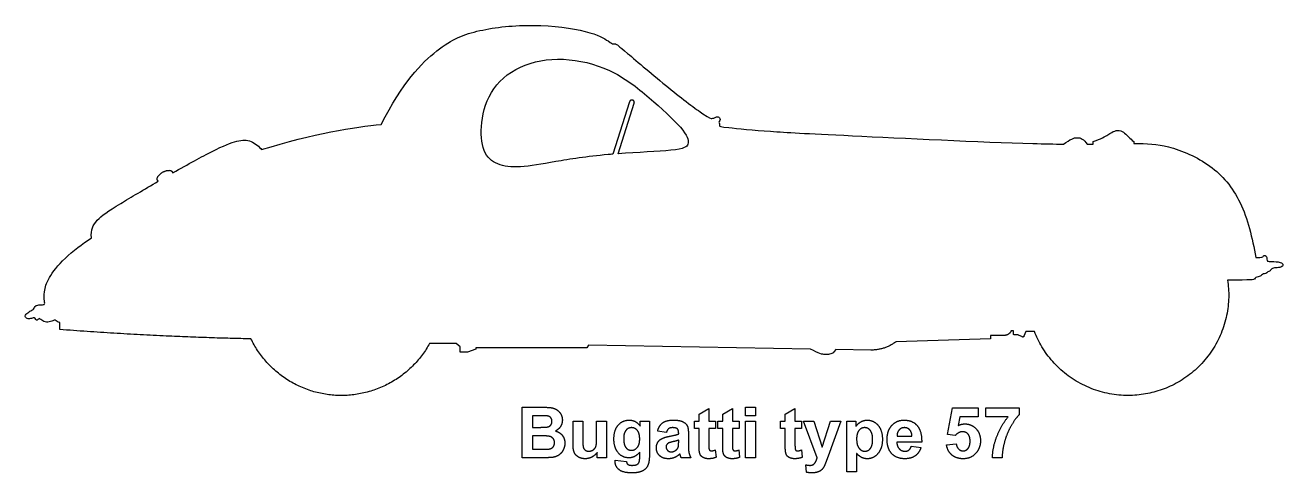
# Model space of a CAD drawing. Header units: millimetres. Extents: x -155 to 163, y -128 to 149.
# Drawn here: x 95.2 to 162.7, y 13 to 37 of the extents above; entities that cross this region are included whole.
import ezdxf

# ---------------------------------------------------------------- set-up
doc = ezdxf.new("R2010")
doc.units = ezdxf.units.MM
doc.header["$MEASUREMENT"] = 0
doc.layers.add('Layer 03', color=5, linetype='Continuous')

msp = doc.modelspace()

# ---------------------------------------------------------------- linework, layer by layer
at = {"layer": 'Layer 03'}
for p, q in [((127.611, 32.915), (126.72, 30.094)), ((127, 30.115), (127.86, 32.837)), ((152.509, 30.632), (152.509, 30.768)), ((154.677, 30.768), (154.677, 30.675)), ((103.052, 29.149), (103.086, 29.09)), ((102.3, 28.637), (102.266, 28.696)), ((97.013, 20.666), (97.013, 21.039)), ((147.738, 20.354), (146.987, 20.354)), ((146.987, 20.354), (146.987, 20.168)), ((148.223, 20.603), (148.094, 20.603)), ((148.223, 20.437), (148.223, 20.603)), ((148.462, 20.375), (148.285, 20.375)), ((148.701, 20.27), (148.488, 20.37)), ((148.88, 20.566), (148.785, 20.305)), ((149.343, 20.566), (148.88, 20.566)), ((118.295, 19.925), (116.876, 19.925)), ((118.52, 19.736), (118.295, 19.925)), ((118.52, 19.446), (118.52, 19.736)), ((119.358, 19.606), (118.916, 19.446)), ((125.319, 19.693), (119.358, 19.693)), ((119.358, 19.693), (119.358, 19.606)), ((125.409, 19.821), (125.319, 19.693)), ((137.325, 19.621), (125.409, 19.821)), ((140.555, 19.566), (138.685, 19.598)), ((146.987, 20.168), (141.915, 20.013)), ((118.916, 19.446), (118.52, 19.446)), ((121.841, 13.773), (121.841, 16.491)), ((121.841, 16.491), (122.936, 16.491)), ((131.344, 16.119), (131.867, 16.423)), ((131.867, 16.423), (131.867, 15.748)), ((132.609, 16.119), (133.133, 16.423)), ((133.133, 16.423), (133.133, 15.748)), ((133.841, 16.035), (133.841, 16.491)), ((133.841, 16.491), (134.365, 16.491)), ((134.365, 16.491), (134.365, 16.035)), ((135.968, 16.119), (136.491, 16.423)), ((136.491, 16.423), (136.491, 15.748)), ((144.677, 15.034), (144.947, 16.457)), ((144.947, 16.457), (146.331, 16.457)), ((146.331, 16.457), (146.331, 15.968)), ((146.737, 15.968), (146.737, 16.457)), ((146.737, 16.457), (148.526, 16.457)), ((148.526, 16.457), (148.526, 16.086)), ((122.709, 16.035), (122.398, 16.035)), ((122.398, 16.035), (122.398, 15.411)), ((124.575, 14.495), (124.575, 15.748)), ((124.575, 15.748), (125.099, 15.748)), ((125.099, 15.748), (125.099, 14.841)), ((125.841, 14.916), (125.841, 15.748)), ((125.841, 15.748), (126.364, 15.748)), ((126.364, 15.748), (126.364, 13.773)), ((128.187, 15.473), (128.187, 15.748)), ((128.187, 15.748), (128.677, 15.748)), ((128.677, 15.748), (128.677, 13.97)), ((131.09, 15.343), (131.09, 15.748)), ((131.09, 15.748), (131.344, 15.748)), ((131.344, 15.748), (131.344, 16.119)), ((131.867, 15.748), (132.221, 15.748)), ((132.221, 15.748), (132.221, 15.343)), ((132.356, 15.343), (132.356, 15.748)), ((132.356, 15.748), (132.609, 15.748)), ((132.609, 15.748), (132.609, 16.119)), ((133.133, 15.748), (133.487, 15.748)), ((133.487, 15.748), (133.487, 15.343)), ((134.365, 16.035), (133.841, 16.035)), ((133.841, 13.773), (133.841, 15.748)), ((133.841, 15.748), (134.365, 15.748)), ((134.365, 15.748), (134.365, 13.773)), ((135.715, 15.343), (135.715, 15.748)), ((135.715, 15.748), (135.968, 15.748)), ((135.968, 15.748), (135.968, 16.119)), ((136.491, 15.748), (136.846, 15.748)), ((136.846, 15.748), (136.846, 15.343)), ((137.681, 13.773), (136.947, 15.748)), ((136.947, 15.748), (137.504, 15.748)), ((137.504, 15.748), (137.951, 14.35)), ((137.951, 14.35), (138.399, 15.748)), ((138.956, 15.748), (138.264, 13.853)), ((138.399, 15.748), (138.956, 15.748)), ((139.276, 13.014), (139.276, 15.748)), ((139.276, 15.748), (139.766, 15.748)), ((139.766, 15.748), (139.766, 15.46)), ((145.339, 15.968), (145.253, 15.513)), ((146.331, 15.968), (145.339, 15.968)), ((147.93, 15.968), (146.737, 15.968)), ((122.398, 15.411), (122.753, 15.411)), ((122.849, 14.955), (122.398, 14.955)), ((122.398, 14.955), (122.398, 14.229)), ((129.588, 15.141), (129.116, 15.208)), ((130.246, 15.056), (130.246, 15.109)), ((130.77, 15.036), (130.77, 14.424)), ((131.344, 15.343), (131.09, 15.343)), ((131.344, 14.473), (131.344, 15.343)), ((132.221, 15.343), (131.867, 15.343)), ((131.867, 15.343), (131.867, 14.528)), ((132.609, 15.343), (132.356, 15.343)), ((132.609, 14.473), (132.609, 15.343)), ((133.487, 15.343), (133.133, 15.343)), ((133.133, 15.343), (133.133, 14.528)), ((135.968, 15.343), (135.715, 15.343)), ((135.968, 14.473), (135.968, 15.343)), ((136.846, 15.343), (136.491, 15.343)), ((136.491, 15.343), (136.491, 14.528)), ((141.969, 14.938), (142.77, 14.938)), ((145.097, 14.972), (144.677, 15.034)), ((122.398, 14.229), (122.915, 14.229)), ((130.246, 14.614), (130.246, 14.719)), ((132.213, 14.195), (132.255, 13.799)), ((133.479, 14.195), (133.521, 13.799)), ((136.837, 14.195), (136.88, 13.799)), ((143.293, 14.617), (141.96, 14.617)), ((142.736, 14.398), (143.26, 14.33)), ((144.627, 14.478), (145.15, 14.533)), ((122.774, 13.773), (121.841, 13.773)), ((125.875, 13.773), (125.875, 14.067)), ((126.364, 13.773), (125.875, 13.773)), ((126.837, 13.638), (127.445, 13.571)), ((128.154, 13.796), (128.154, 14.08)), ((130.905, 13.773), (130.381, 13.773)), ((134.365, 13.773), (133.841, 13.773)), ((138.264, 13.853), (138.132, 13.491)), ((139.8, 14.009), (139.8, 13.014)), ((147.614, 13.773), (147.091, 13.773)), ((137.116, 12.994), (137.082, 13.394)), ((139.8, 13.014), (139.276, 13.014))]:
    msp.add_line(p, q, dxfattribs=at)
for points, knots in [([(114.269, 31.69), (115.432, 33.96), (117.431, 36.028), (119.375, 36.809), (122.455, 37.143), (125.586, 36.732), (126.604, 36.086), (126.725, 35.995), (126.816, 36.071), (127.104, 35.866), (129.8, 33.542), (131.862, 32.011), (132.032, 32.011), (132.222, 32.063), (132.316, 32.14), (132.495, 32.021), (132.47, 31.892), (132.384, 31.815), (132.444, 31.738), (132.418, 31.593), (132.504, 31.559), (135.165, 31.304), (137.876, 31.168), (147.452, 30.698), (150.425, 30.64), (150.905, 30.634)], [2233.417602, 2233.417602, 2233.417602, 2233.417602, 2246.765295, 2260.112989, 2273.460682, 2286.808376, 2300.156069, 2313.503763, 2326.851456, 2340.19915, 2353.546843, 2366.894537, 2380.24223, 2393.589924, 2406.937617, 2420.285311, 2433.633004, 2446.980698, 2460.328391, 2473.676085, 2487.023778, 2500.371472, 2513.719165, 2527.066859, 2530.045666, 2530.045666, 2530.045666, 2530.045666]), ([(126.72, 30.094), (126.63, 30.087), (125.359, 29.982), (123.514, 29.677), (121.639, 29.34), (120.465, 29.485), (119.95, 29.925), (119.799, 30.301), (119.648, 30.678), (119.558, 31.743), (120.126, 33.719), (121.885, 35.059), (124.357, 35.346), (126.895, 34.602), (128.952, 32.923), (130.763, 31.197), (130.787, 30.588), (130.501, 30.298), (128.037, 30.19), (127, 30.115)], [41.149971, 41.149971, 41.149971, 41.149971, 42.229621, 56.603446, 70.977272, 85.351098, 99.724923, 99.724923, 99.724923, 114.098749, 128.472575, 142.8464, 157.220226, 171.594051, 185.967877, 200.341703, 214.715528, 229.089354, 241.276218, 241.276218, 241.276218, 241.276218]), ([(103.086, 29.09), (103.914, 29.563), (105.431, 30.395), (106.606, 30.878), (107.285, 30.864), (107.739, 30.496), (107.852, 30.34)], [2149.350525, 2149.350525, 2149.350525, 2149.350525, 2159.098879, 2169.600158, 2180.101436, 2190.602714, 2190.602714, 2190.602714, 2190.602714]), ([(154.677, 30.675), (155.385, 30.678), (156.596, 30.595), (158.9, 29.592), (160.528, 27.693), (161.053, 25.595), (161.229, 24.534)], [2559.373438, 2559.373438, 2559.373438, 2559.373438, 2570.448746, 2583.796439, 2597.144133, 2610.491826, 2610.491826, 2610.491826, 2610.491826]), ([(98.72, 25.602), (98.67, 26.023), (98.922, 26.562), (99.878, 27.207), (101.565, 28.21), (102.3, 28.637)], [2111.969336, 2111.969336, 2111.969336, 2111.969336, 2122.470614, 2132.971892, 2141.230066, 2141.230066, 2141.230066, 2141.230066])]:
    msp.add_open_spline(points, degree=3, knots=knots, dxfattribs=at)
for points, weights, knots in [([(127.86, 32.837), (127.899, 32.961), (127.775, 33), (127.65, 33.04), (127.611, 32.915)], [1, 0.707106781297, 1, 0.707106781297, 1], [259.840721, 259.840721, 259.840721, 261.171911, 261.171911, 262.503102, 262.503102, 262.503102]), ([(159.718, 23.321), (160.431, 18.543), (155.762, 17.303), (151.094, 16.064), (149.343, 20.566)], [1, 0.745357125232, 1, 0.745357125232, 1], [1587.251227, 1587.251227, 1587.251227, 1638.515241, 1638.515241, 1689.779254, 1689.779254, 1689.779254]), ([(148.785, 20.305), (148.776, 20.279), (148.751, 20.269), (148.726, 20.259), (148.701, 20.27)], [1, 0.915311479119, 1, 0.915311479119, 1], [1694.5959423, 1694.5959423, 1694.5959423, 1694.9275549, 1694.9275549, 1695.2591674, 1695.2591674, 1695.2591674]), ([(116.876, 19.925), (115.293, 17.041), (112.004, 17.124), (108.716, 17.208), (107.281, 20.168)], [1, 0.854035585084, 1, 0.854035585084, 1], [1911.031281, 1911.031281, 1911.031281, 1949.465784, 1949.465784, 1987.900287, 1987.900287, 1987.900287])]:
    msp.add_rational_spline(points, weights, degree=2, knots=knots, dxfattribs=at)
for points, degree in [([(107.852, 30.34), (110.589, 31.19), (112.906, 31.576), (114.269, 31.69)], 3), ([(152.509, 30.768), (152.929, 30.921), (153.351, 31.165), (153.651, 31.375), (153.999, 31.375), (154.242, 31.205), (154.459, 30.946), (154.677, 30.768)], 3), ([(150.905, 30.634), (151.276, 30.905), (151.654, 31.057), (152.003, 30.905), (152.177, 30.63)], 3), ([(152.177, 30.63), (152.293, 30.63), (152.403, 30.631), (152.509, 30.632)], 3), ([(97.013, 21.039), (96.9, 21.08), (96.752, 21.204), (96.683, 21.155), (96.377, 21.034), (96.073, 21.126), (95.929, 21.286), (95.873, 21.238), (95.817, 21.158), (95.733, 21.194), (95.661, 21.338), (95.525, 21.258), (95.25, 21.234), (95.126, 21.374), (95.226, 21.522), (95.489, 21.702), (95.633, 21.754), (95.649, 21.862), (95.721, 21.966), (95.949, 21.998), (96.243, 21.998), (96.191, 22.138), (96.16, 22.67), (96.356, 23.405), (97.2, 24.48), (98.228, 25.278), (98.72, 25.602)], 3), ([(161.229, 24.534), (161.585, 24.534), (161.645, 24.588), (161.658, 24.669), (161.813, 24.655), (161.833, 24.421), (161.833, 24.327), (162.034, 24.333), (162.61, 24.3), (162.718, 24.146), (162.617, 24.005), (162.282, 23.985), (162.074, 23.958), (162.02, 23.804), (161.859, 23.777), (161.799, 23.67), (161.605, 23.67), (161.564, 23.582), (161.357, 23.495), (161.196, 23.489), (161.209, 23.375), (161.048, 23.321), (159.718, 23.321)], 3), ([(107.281, 20.168), (102.531, 20.258), (97.013, 20.666)], 2), ([(138.685, 19.598), (138.562, 19.423), (138.424, 19.343), (138.158, 19.296), (137.767, 19.365), (137.325, 19.621)], 3), ([(122.936, 16.491), (123.261, 16.491), (123.421, 16.464)], 2), ([(123.421, 16.464), (123.581, 16.437), (123.707, 16.352)], 2), ([(123.707, 16.352), (123.833, 16.266), (123.917, 16.124)], 2), ([(123.172, 16.026), (123.091, 16.035), (122.709, 16.035)], 2), ([(123.376, 15.931), (123.307, 16.009), (123.172, 16.026)], 2), ([(123.365, 15.517), (123.444, 15.597), (123.444, 15.727)], 2), ([(123.444, 15.727), (123.444, 15.853), (123.376, 15.931)], 2), ([(124.001, 15.806), (124.001, 15.615), (123.901, 15.456)], 2), ([(123.917, 16.124), (124.001, 15.982), (124.001, 15.806)], 2), ([(126.769, 14.775), (126.769, 15.273), (127.005, 15.536)], 2), ([(127.005, 15.536), (127.24, 15.799), (127.59, 15.799)], 2), ([(127.59, 15.799), (127.951, 15.799), (128.187, 15.473)], 2), ([(129.116, 15.208), (129.194, 15.509), (129.385, 15.654)], 2), ([(129.385, 15.654), (129.577, 15.799), (129.954, 15.799)], 2), ([(129.954, 15.799), (130.297, 15.799), (130.465, 15.716)], 2), ([(130.465, 15.716), (130.633, 15.633), (130.701, 15.505)], 2), ([(139.766, 15.46), (139.859, 15.608), (140.019, 15.703)], 2), ([(140.019, 15.703), (140.178, 15.799), (140.372, 15.799)], 2), ([(140.372, 15.799), (140.711, 15.799), (140.947, 15.528)], 2), ([(141.695, 15.519), (141.953, 15.799), (142.348, 15.799)], 2), ([(142.348, 15.799), (142.792, 15.799), (143.048, 15.508)], 2), ([(145.253, 15.513), (145.429, 15.596), (145.613, 15.596)], 2), ([(145.613, 15.596), (145.963, 15.596), (146.206, 15.343)], 2), ([(147.329, 14.921), (147.554, 15.507), (147.93, 15.968)], 2), ([(148.526, 16.086), (148.306, 15.868), (148.078, 15.46)], 2), ([(122.753, 15.411), (123.069, 15.411), (123.146, 15.42)], 2), ([(123.345, 14.916), (123.23, 14.955), (122.849, 14.955)], 2), ([(123.146, 15.42), (123.285, 15.436), (123.365, 15.517)], 2), ([(123.519, 14.792), (123.459, 14.877), (123.345, 14.916)], 2), ([(123.901, 15.456), (123.801, 15.296), (123.63, 15.216)], 2), ([(123.63, 15.216), (123.874, 15.144), (124.005, 14.97)], 2), ([(124.005, 14.97), (124.136, 14.796), (124.136, 14.561)], 2), ([(125.803, 14.383), (125.841, 14.492), (125.841, 14.916)], 2), ([(127.412, 15.246), (127.293, 15.098), (127.293, 14.794)], 2), ([(127.716, 15.394), (127.532, 15.394), (127.412, 15.246)], 2), ([(128.03, 15.243), (127.906, 15.394), (127.716, 15.394)], 2), ([(128.154, 14.781), (128.154, 15.092), (128.03, 15.243)], 2), ([(129.345, 14.806), (129.486, 14.876), (129.751, 14.928)], 2), ([(129.707, 15.338), (129.634, 15.281), (129.588, 15.141)], 2), ([(129.912, 15.394), (129.781, 15.394), (129.707, 15.338)], 2), ([(129.751, 14.928), (130.108, 14.997), (130.246, 15.056)], 2), ([(130.176, 15.328), (130.106, 15.394), (129.912, 15.394)], 2), ([(130.246, 15.109), (130.246, 15.263), (130.176, 15.328)], 2), ([(130.701, 15.505), (130.77, 15.377), (130.77, 15.036)], 2), ([(139.923, 15.242), (139.8, 15.091), (139.8, 14.794)], 2), ([(140.235, 15.394), (140.047, 15.394), (139.923, 15.242)], 2), ([(140.538, 15.24), (140.416, 15.394), (140.235, 15.394)], 2), ([(140.66, 14.767), (140.66, 15.085), (140.538, 15.24)], 2), ([(140.947, 15.528), (141.184, 15.256), (141.184, 14.772)], 2), ([(141.437, 14.746), (141.437, 15.24), (141.695, 15.519)], 2), ([(142.082, 15.271), (141.967, 15.148), (141.969, 14.938)], 2), ([(142.372, 15.394), (142.196, 15.394), (142.082, 15.271)], 2), ([(142.65, 15.278), (142.536, 15.394), (142.372, 15.394)], 2), ([(142.77, 14.938), (142.764, 15.161), (142.65, 15.278)], 2), ([(143.048, 15.508), (143.304, 15.217), (143.293, 14.617)], 2), ([(145.494, 15.174), (145.272, 15.174), (145.097, 14.972)], 2), ([(145.782, 15.05), (145.671, 15.174), (145.494, 15.174)], 2), ([(145.893, 14.675), (145.893, 14.925), (145.782, 15.05)], 2), ([(146.206, 15.343), (146.45, 15.09), (146.45, 14.686)], 2), ([(147.091, 13.773), (147.104, 14.336), (147.329, 14.921)], 2), ([(148.078, 15.46), (147.851, 15.052), (147.732, 14.594)], 2), ([(122.915, 14.229), (123.217, 14.229), (123.298, 14.246)], 2), ([(123.298, 14.246), (123.423, 14.268), (123.501, 14.354)], 2), ([(123.501, 14.354), (123.579, 14.44), (123.579, 14.585)], 2), ([(123.579, 14.585), (123.579, 14.707), (123.519, 14.792)], 2), ([(124.05, 14.2), (123.963, 14.025), (123.812, 13.921)], 2), ([(124.136, 14.561), (124.136, 14.375), (124.05, 14.2)], 2), ([(124.645, 14.057), (124.575, 14.215), (124.575, 14.495)], 2), ([(125.099, 14.841), (125.099, 14.425), (125.127, 14.331)], 2), ([(125.127, 14.331), (125.155, 14.238), (125.231, 14.183)], 2), ([(125.231, 14.183), (125.306, 14.128), (125.422, 14.128)], 2), ([(125.422, 14.128), (125.555, 14.128), (125.659, 14.201)], 2), ([(125.659, 14.201), (125.764, 14.275), (125.803, 14.383)], 2), ([(126.949, 14.111), (126.769, 14.378), (126.769, 14.775)], 2), ([(127.293, 14.794), (127.293, 14.475), (127.412, 14.327)], 2), ([(127.412, 14.327), (127.532, 14.178), (127.707, 14.178)], 2), ([(127.707, 14.178), (127.895, 14.178), (128.024, 14.33)], 2), ([(128.024, 14.33), (128.154, 14.482), (128.154, 14.781)], 2), ([(129.048, 14.307), (129.048, 14.474), (129.126, 14.605)], 2), ([(129.223, 13.888), (129.048, 14.054), (129.048, 14.307)], 2), ([(129.126, 14.605), (129.204, 14.736), (129.345, 14.806)], 2), ([(129.669, 14.548), (129.571, 14.475), (129.571, 14.364)], 2), ([(129.571, 14.364), (129.571, 14.254), (129.65, 14.174)], 2), ([(129.942, 14.639), (129.733, 14.592), (129.669, 14.548)], 2), ([(129.849, 14.094), (129.985, 14.094), (130.107, 14.187)], 2), ([(130.246, 14.719), (130.15, 14.685), (129.942, 14.639)], 2), ([(130.107, 14.187), (130.198, 14.258), (130.227, 14.36)], 2), ([(130.227, 14.36), (130.246, 14.427), (130.246, 14.614)], 2), ([(130.77, 14.424), (130.77, 14.163), (130.798, 14.039)], 2), ([(131.36, 14.101), (131.344, 14.193), (131.344, 14.473)], 2), ([(131.867, 14.528), (131.867, 14.28), (131.877, 14.239)], 2), ([(131.877, 14.239), (131.887, 14.198), (131.922, 14.171)], 2), ([(132.008, 14.145), (132.079, 14.145), (132.213, 14.195)], 2), ([(132.626, 14.101), (132.609, 14.193), (132.609, 14.473)], 2), ([(133.133, 14.528), (133.133, 14.28), (133.143, 14.239)], 2), ([(133.143, 14.239), (133.153, 14.198), (133.188, 14.171)], 2), ([(133.274, 14.145), (133.345, 14.145), (133.479, 14.195)], 2), ([(135.985, 14.101), (135.968, 14.193), (135.968, 14.473)], 2), ([(136.491, 14.528), (136.491, 14.28), (136.501, 14.239)], 2), ([(136.501, 14.239), (136.511, 14.198), (136.547, 14.171)], 2), ([(136.633, 14.145), (136.703, 14.145), (136.837, 14.195)], 2), ([(139.8, 14.794), (139.8, 14.453), (139.929, 14.291)], 2), ([(139.929, 14.291), (140.059, 14.128), (140.244, 14.128)], 2), ([(140.244, 14.128), (140.423, 14.128), (140.542, 14.277)], 2), ([(140.542, 14.277), (140.66, 14.427), (140.66, 14.767)], 2), ([(141.184, 14.772), (141.184, 14.274), (140.945, 13.999)], 2), ([(141.633, 14.061), (141.437, 14.332), (141.437, 14.746)], 2), ([(141.96, 14.617), (141.966, 14.385), (142.089, 14.257)], 2), ([(142.089, 14.257), (142.212, 14.128), (142.397, 14.128)], 2), ([(142.397, 14.128), (142.522, 14.128), (142.607, 14.192)], 2), ([(142.607, 14.192), (142.693, 14.256), (142.736, 14.398)], 2), ([(143.26, 14.33), (143.159, 14.033), (142.942, 13.878)], 2), ([(144.91, 13.928), (144.673, 14.133), (144.627, 14.478)], 2), ([(145.15, 14.533), (145.171, 14.354), (145.276, 14.249)], 2), ([(145.276, 14.249), (145.381, 14.145), (145.519, 14.145)], 2), ([(145.519, 14.145), (145.675, 14.145), (145.784, 14.277)], 2), ([(145.784, 14.277), (145.893, 14.409), (145.893, 14.675)], 2), ([(146.45, 14.686), (146.45, 14.349), (146.255, 14.084)], 2), ([(147.732, 14.594), (147.612, 14.135), (147.614, 13.773)], 2), ([(123.441, 13.792), (123.303, 13.777), (122.774, 13.773)], 2), ([(123.812, 13.921), (123.662, 13.816), (123.441, 13.792)], 2), ([(124.872, 13.81), (124.715, 13.898), (124.645, 14.057)], 2), ([(125.226, 13.723), (125.029, 13.723), (124.872, 13.81)], 2), ([(125.594, 13.816), (125.419, 13.723), (125.226, 13.723)], 2), ([(125.875, 14.067), (125.768, 13.91), (125.594, 13.816)], 2), ([(126.835, 13.575), (126.835, 13.601), (126.837, 13.638)], 2), ([(127.043, 13.136), (126.835, 13.309), (126.835, 13.575)], 2), ([(127.57, 13.773), (127.178, 13.773), (126.949, 14.111)], 2), ([(127.445, 13.571), (127.459, 13.465), (127.511, 13.425)], 2), ([(128.154, 14.08), (127.922, 13.773), (127.57, 13.773)], 2), ([(128.03, 13.429), (128.096, 13.469), (128.13, 13.559)], 2), ([(128.13, 13.559), (128.154, 13.623), (128.154, 13.796)], 2), ([(128.677, 13.97), (128.677, 13.62), (128.62, 13.446)], 2), ([(129.703, 13.723), (129.399, 13.723), (129.223, 13.888)], 2), ([(129.65, 14.174), (129.728, 14.094), (129.849, 14.094)], 2), ([(130.027, 13.789), (129.875, 13.723), (129.703, 13.723)], 2), ([(130.313, 13.987), (130.179, 13.855), (130.027, 13.789)], 2), ([(130.331, 13.926), (130.318, 13.973), (130.313, 13.987)], 2), ([(130.381, 13.773), (130.361, 13.825), (130.331, 13.926)], 2), ([(130.798, 14.039), (130.827, 13.915), (130.905, 13.773)], 2), ([(131.432, 13.895), (131.38, 13.971), (131.36, 14.101)], 2), ([(131.597, 13.771), (131.485, 13.819), (131.432, 13.895)], 2), ([(131.848, 13.723), (131.708, 13.723), (131.597, 13.771)], 2), ([(132.255, 13.799), (132.075, 13.723), (131.848, 13.723)], 2), ([(131.922, 14.171), (131.957, 14.145), (132.008, 14.145)], 2), ([(132.698, 13.895), (132.646, 13.971), (132.626, 14.101)], 2), ([(132.862, 13.771), (132.75, 13.819), (132.698, 13.895)], 2), ([(133.114, 13.723), (132.974, 13.723), (132.862, 13.771)], 2), ([(133.521, 13.799), (133.341, 13.723), (133.114, 13.723)], 2), ([(133.188, 14.171), (133.223, 14.145), (133.274, 14.145)], 2), ([(136.057, 13.895), (136.005, 13.971), (135.985, 14.101)], 2), ([(136.221, 13.771), (136.109, 13.819), (136.057, 13.895)], 2), ([(136.472, 13.723), (136.333, 13.723), (136.221, 13.771)], 2), ([(136.88, 13.799), (136.7, 13.723), (136.472, 13.723)], 2), ([(136.547, 14.171), (136.582, 14.145), (136.633, 14.145)], 2), ([(137.552, 13.483), (137.636, 13.597), (137.681, 13.773)], 2), ([(140.075, 13.787), (139.944, 13.852), (139.8, 14.009)], 2), ([(140.368, 13.723), (140.206, 13.723), (140.075, 13.787)], 2), ([(140.945, 13.999), (140.707, 13.723), (140.368, 13.723)], 2), ([(142.397, 13.723), (141.881, 13.723), (141.633, 14.061)], 2), ([(142.942, 13.878), (142.724, 13.723), (142.397, 13.723)], 2), ([(145.522, 13.723), (145.146, 13.723), (144.91, 13.928)], 2), ([(146.255, 14.084), (145.991, 13.723), (145.522, 13.723)], 2), ([(127.749, 12.963), (127.251, 12.963), (127.043, 13.136)], 2), ([(127.511, 13.425), (127.582, 13.368), (127.736, 13.368)], 2), ([(127.736, 13.368), (127.932, 13.368), (128.03, 13.429)], 2), ([(128.184, 13.019), (128.012, 12.963), (127.749, 12.963)], 2), ([(128.459, 13.174), (128.356, 13.075), (128.184, 13.019)], 2), ([(128.62, 13.446), (128.563, 13.273), (128.459, 13.174)], 2), ([(137.082, 13.394), (137.2, 13.368), (137.294, 13.368)], 2), ([(137.406, 12.963), (137.258, 12.963), (137.116, 12.994)], 2), ([(137.294, 13.368), (137.469, 13.368), (137.552, 13.483)], 2), ([(137.668, 12.995), (137.552, 12.963), (137.406, 12.963)], 2), ([(137.863, 13.082), (137.784, 13.026), (137.668, 12.995)], 2), ([(138.003, 13.229), (137.942, 13.139), (137.863, 13.082)], 2), ([(138.132, 13.491), (138.064, 13.32), (138.003, 13.229)], 2)]:
    msp.add_open_spline(points, degree=degree, dxfattribs=at)
for points, weights in [([(102.265, 28.848), (102.481, 29.231), (102.92, 29.226)], [1, 0.860554348885, 1]), ([(102.92, 29.226), (103.008, 29.225), (103.052, 29.149)], [1, 0.86872280639, 1]), ([(102.266, 28.696), (102.222, 28.772), (102.265, 28.848)], [1, 0.86872280639, 1]), ([(148.094, 20.603), (148.003, 20.354), (147.738, 20.354)], [1, 0.819152044289, 1]), ([(148.285, 20.375), (148.223, 20.375), (148.223, 20.437)], [1, 0.707106781187, 1]), ([(148.488, 20.37), (148.475, 20.375), (148.462, 20.375)], [1, 0.97629600712, 1]), ([(141.915, 20.013), (141.312, 19.554), (140.555, 19.566)], [1, 0.94482602999, 1])]:
    msp.add_rational_spline(points, weights, degree=2, dxfattribs=at)

doc.saveas('drawing.dxf')
